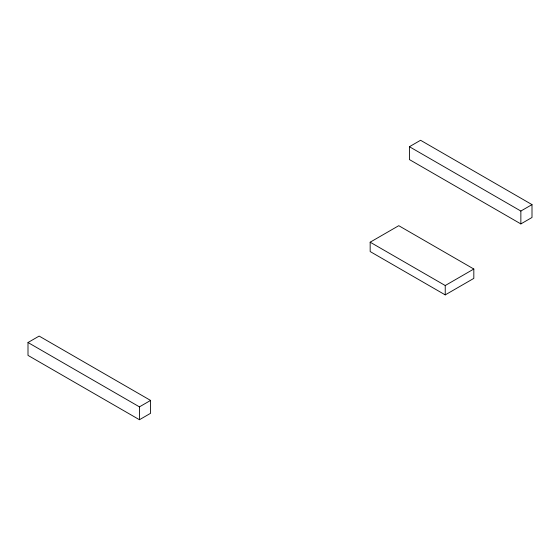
<?xml version="1.0" encoding="UTF-8"?>
<svg xmlns="http://www.w3.org/2000/svg" width="560" height="560" viewBox="0 0 560 560"><rect width="100%" height="100%" fill="white"/><g stroke="black" fill="none" stroke-linecap="round" stroke-linejoin="round"><path stroke-width="0.84" d="M28 342.517L39.144 336.084L150.584 400.428L150.584 413.294L139.44 419.727L28 355.39L28 342.517L139.44 406.861L150.584 400.428M409.416 146.706L420.56 140.273L532 204.61L532 217.483L520.856 223.916L409.416 159.572L409.416 146.706L520.856 211.043L532 204.61M370.167 242.193L398.755 225.687L473.823 269.024L473.823 278.383L445.235 294.889L370.167 251.552L370.167 242.193L445.235 285.53L473.823 269.024M520.856 211.043L520.856 223.916M445.235 285.53L445.235 294.889M139.44 406.861L139.44 419.727"/></g></svg>
